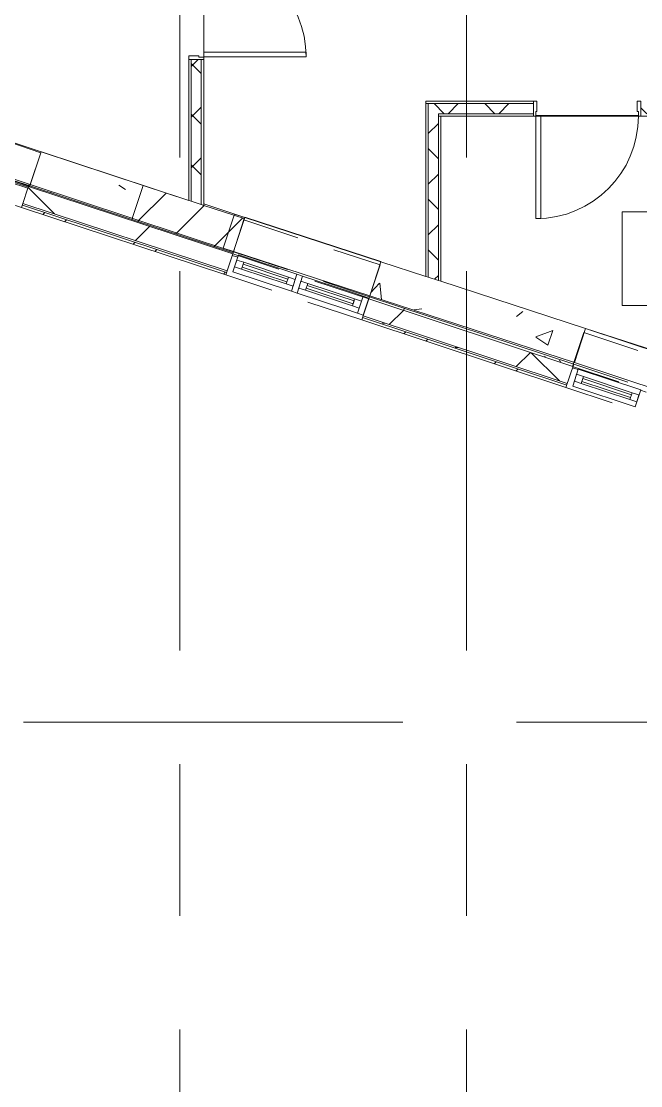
# Model space of a CAD drawing. Header units: millimetres. Extents: x 92932 to 275892, y -43515 to 30371.
# Drawn here: x 182451 to 187636, y -34426 to -25514 of the extents above; entities that cross this region are included whole.
import ezdxf

# ---------------------------------------------------------------- set-up
doc = ezdxf.new("R2010")
doc.units = ezdxf.units.MM
doc.linetypes.add('Осевые', pattern=[6350, 1270, -952.5, 3175, -952.5])
doc.linetypes.add('Сверху', pattern=[793.75, 476.25, -317.5])
for name, color, linetype, lineweight in [('Двери', 7, 'Continuous', 9), ('Импосты витража', 7, 'Continuous', 9), ('Импосты витража-1', 7, 'Continuous', 18), ('Каркас_Импост', 7, 'Continuous', 9), ('Марки помещений', 7, 'Continuous', 9), ('Общие ребра', 7, 'Continuous', 9), ('Окна', 7, 'Continuous', 9), ('Окна-1', 7, 'Сверху', 9), ('Окна-2', 7, 'Continuous', 18), ('Оси-1', 7, 'Осевые', 9), ('Панель', 7, 'Continuous', 9), ('Перекрытия', 7, 'Continuous', 9), ('Стены', 7, 'Continuous', 9), ('Стены-1', 7, 'Continuous', 18), ('Штриховка разреза-1', 7, 'Continuous', 9)]:
    doc.layers.add(name, color=color, linetype=linetype, lineweight=lineweight)
pattern_1 = [(45, (120245.78, 0), (-212.132, 212.132), []), (135, (120245.78, 0), (-212.132, -212.132), [])]
pattern_2 = [(0, (120245.78, 0), (812.8, 203.2), [67.056, -542.544, 67.056, -542.544, -3251.2]), (0, (120245.78, 0), (812.8, 203.2), [-1219.2, 67.056, -1152.144, 67.056, -542.544, -1422.4]), (0, (120245.78, 0), (812.8, 203.2), [-3048, 67.056, -339.344, 67.056, -948.944]), (120, (120550.58, 101.6), (-582.37636, 602.30545), [67.056, -542.544, 67.056, -542.544, -3251.2]), (120, (120550.58, 101.6), (-582.37636, 602.30545), [-1219.2, 67.056, -1152.144, 67.056, -542.544, -1422.4]), (120, (120550.58, 101.6), (-582.37636, 602.30545), [-3048, 67.056, -339.344, 67.056, -948.944]), (240, (120652.18, 508), (-230.42364, -805.50545), [67.056, -542.544, 67.056, -542.544, -3251.2]), (240, (120652.18, 508), (-230.42364, -805.50545), [-1219.2, 67.056, -1152.144, 67.056, -542.544, -1422.4]), (240, (120652.18, 508), (-230.42364, -805.50545), [-3048, 67.056, -339.344, 67.056, -948.944])]
pattern_3 = [(50, (120245.8, 0), (1457.472, -127.512), [152.4, -1676.4]), (355, (120245.8, 0), (-281.942, 1528.454), [121.92, -1341.12]), (100.451, (120367.2, -10.6), (1175.54, 1400.933), [129.52, -1424.72]), (46.184, (120245.8, 406.4), (2168.632, -336.34), [228.6, -2514.6]), (96.636, (120426.5, 378.4), (1899.22, 1979.42), [194.28, -2137.08]), (351.184, (120245.8, 406.4), (1899.24, 1979.4), [182.88, -2011.68]), (21, (120449, 304.8), (1212.915, -818.121), [152.4, -1676.4]), (326, (120449, 304.8), (494.417, 1473.504), [121.92, -1341.12]), (71.451, (120550, 236.6), (1707.337, 655.37), [129.52, -1424.72]), (37.5, (120245.8, 0), (24.7094, 676.4402), [67.056, -1257.808, 67.056, -1294.384, -1346.2]), (37.5, (120245.8, 0), (24.7094, 676.4402), [-2686.304, 67.056, -1279.144]), (7.5, (120245.8, 0), (534.558, 801.444), [67.056, -709.168, 67.056, -1227.328, -513.08]), (7.5, (120245.8, 0), (534.558, 801.444), [-2070.608, 67.056, -446.024]), (327.5, (119792.65, 0), (1084.7275, -45.8312), [67.056, -440.944, 67.056, -1517.904, -2103.12]), (327.5, (119792.65, 0), (1084.7275, -45.8312), [-2092.96, 67.056, -2036.064]), (317.5, (119589.45, 0), (1185.035, 203.414), [67.056, -593.344, 67.056, -985.52, -1493.52]), (317.5, (119589.45, 0), (1185.035, 203.414), [-1712.976, 67.056, -1426.464])]

# ---------------------------------------------------------------- blocks, each defined once
blk = doc.blocks.new('Дверь - Однопольная - ДВ11__21х9-6240639-План 3-го этажа на отм_ _4_200')
at = {"layer": 'Двери'}
for p, q in [((-429, -62.5), (-389, -62.5)), ((-429, -920.5), (-429, -62.5)), ((-389, -62.5), (-389, -920.5)), ((-389, -920.5), (-429, -920.5))]:
    blk.add_line(p, q, dxfattribs=at)
blk.add_arc((-429, -62.5), 858, 270, 0, dxfattribs=at)
at = {"layer": 'Каркас_Импост'}
for p, q in [((-450, 62.5), (-420, 62.5)), ((-450, -62.5), (-450, 62.5)), ((-420, 62.5), (-420, -22.5)), ((420, 62.5), (450, 62.5)), ((420, -22.5), (420, 62.5)), ((450, 62.5), (450, -62.5)), ((-430, -62.5), (-450, -62.5)), ((-430, -22.5), (-430, -62.5)), ((-420, -22.5), (-430, -22.5)), ((430, -22.5), (420, -22.5)), ((430, -62.5), (430, -22.5)), ((450, -62.5), (430, -62.5))]:
    blk.add_line(p, q, dxfattribs=at)
at = {"layer": 'Панель'}
for p, q in [((-389, -62.5), (-429, -62.5)), ((-429, -62.5), (-429, -920.5)), ((-389, -920.5), (-389, -62.5)), ((-429, -920.5), (-389, -920.5))]:
    blk.add_line(p, q, dxfattribs=at)
blk = doc.blocks.new('M_Окно-Квадратный проем - 1200 x 11450 mm-V11-План 3-го этажа на отм_ _4_200')
at = {"layer": 'Окна'}
for p, q in [((-608.2, -102.5), (-608.2, 102.5)), ((591.8, 102.5), (591.8, -102.5))]:
    blk.add_line(p, q, dxfattribs=at)
at = {"layer": 'Окна-1'}
for p, q in [((-608.2, 102.5), (591.8, 102.5)), ((591.8, -102.5), (-608.2, -102.5))]:
    blk.add_line(p, q, dxfattribs=at)
blk = doc.blocks.new('M_Окно-Квадратный проем - 1200 x 11450 mm-V12-План 3-го этажа на отм_ _4_200')
at = {"layer": 'Окна'}
for p, q in [((-608.2, -150), (-608.2, 150)), ((591.8, 150), (591.8, -150))]:
    blk.add_line(p, q, dxfattribs=at)
at = {"layer": 'Окна-1'}
for p, q in [((-608.2, 150), (591.8, 150)), ((591.8, -150), (-608.2, -150))]:
    blk.add_line(p, q, dxfattribs=at)
blk = doc.blocks.new('M_Окно-Квадратный проем - 1200 x 12300 mm-2113068-План 3-го этажа на отм_ _4_200')
at = {"layer": 'Окна'}
for p, q in [((-608.2, -150), (-608.2, 150)), ((591.8, 150), (591.8, -150))]:
    blk.add_line(p, q, dxfattribs=at)
at = {"layer": 'Окна-1'}
for p, q in [((-608.2, 150), (591.8, 150)), ((591.8, -150), (-608.2, -150))]:
    blk.add_line(p, q, dxfattribs=at)
blk = doc.blocks.new('Панель окно - Верхнее левое-8279401-План 3-го этажа на отм_ _4_200')
at = {"layer": 'Окна'}
for p, q in [((215, 30), (-215, 30)), ((-215, 30), (-215, -30)), ((215, -30), (215, 30)), ((-215, -30), (215, -30))]:
    blk.add_line(p, q, dxfattribs=at)
at = {"layer": 'Окна-2'}
for p, q in [((-215, 30), (-275, 30)), ((-275, 30), (-275, -30)), ((-215, -30), (-215, 30)), ((215, 12.5), (-215, 12.5)), ((-215, 12.5), (-215, -12.5)), ((215, 30), (215, -30)), ((275, 30), (215, 30)), ((215, -12.5), (215, 12.5)), ((275, -30), (275, 30)), ((-275, -30), (-215, -30)), ((-215, -12.5), (215, -12.5)), ((215, -30), (275, -30))]:
    blk.add_line(p, q, dxfattribs=at)
blk = doc.blocks.new('Прямоугольный импост - Прямоугольный импост 1-1408413-План 3-го этажа на отм_ _4_200')
at = {"layer": 'Импосты витража'}
for p, q in [((66820.6, -28568.9), (66867.8, -28426.5)), ((66867.8, -28426.5), (67389.9, -28599.4)), ((67342.8, -28741.8), (66820.6, -28568.9)), ((67389.9, -28599.4), (67342.8, -28741.8))]:
    blk.add_line(p, q, dxfattribs=at)
blk = doc.blocks.new('Панель окно - Верхнее левое-8291078-План 3-го этажа на отм_ _4_200')
at = {"layer": 'Окна'}
for p, q in [((197.6, 30), (-197.6, 30)), ((-197.6, 30), (-197.6, -30)), ((197.6, -30), (197.6, 30)), ((-197.6, -30), (197.6, -30))]:
    blk.add_line(p, q, dxfattribs=at)
at = {"layer": 'Окна-2'}
for p, q in [((-197.6, 30), (-257.6, 30)), ((-257.6, 30), (-257.6, -30)), ((-197.6, -30), (-197.6, 30)), ((197.6, 12.5), (-197.6, 12.5)), ((-197.6, 12.5), (-197.6, -12.5)), ((197.6, 30), (197.6, -30)), ((257.6, 30), (197.6, 30)), ((197.6, -12.5), (197.6, 12.5)), ((257.6, -30), (257.6, 30)), ((-257.6, -30), (-197.6, -30)), ((-197.6, -12.5), (197.6, -12.5)), ((197.6, -30), (257.6, -30))]:
    blk.add_line(p, q, dxfattribs=at)
blk = doc.blocks.new('Панель окно - Верхнее правое-8291087-План 3-го этажа на отм_ _4_200')
at = {"layer": 'Окна'}
for p, q in [((206.7, 30), (-206.7, 30)), ((-206.7, 30), (-206.7, -30)), ((206.7, -30), (206.7, 30)), ((-206.7, -30), (206.7, -30))]:
    blk.add_line(p, q, dxfattribs=at)
at = {"layer": 'Окна-2'}
for p, q in [((-206.7, 30), (-266.7, 30)), ((-266.7, 30), (-266.7, -30)), ((-206.7, -30), (-206.7, 30)), ((206.7, 12.5), (-206.7, 12.5)), ((-206.7, 12.5), (-206.7, -12.5)), ((206.7, 30), (206.7, -30)), ((266.7, 30), (206.7, 30)), ((206.7, -12.5), (206.7, 12.5)), ((266.7, -30), (266.7, 30)), ((-266.7, -30), (-206.7, -30)), ((-206.7, -12.5), (206.7, -12.5)), ((206.7, -30), (266.7, -30))]:
    blk.add_line(p, q, dxfattribs=at)
blk = doc.blocks.new('Прямоугольный импост - Прямоугольный импост 1-V13-План 3-го этажа на отм_ _4_200')
at = {"layer": 'Импосты витража-1'}
for p, q in [((-50, 75), (0, 75)), ((-50, -75), (-50, 75)), ((0, 75), (0, -75)), ((0, -75), (-50, -75))]:
    blk.add_line(p, q, dxfattribs=at)
blk = doc.blocks.new('Прямоугольный импост - Прямоугольный импост 1-2039975-План 3-го этажа на отм_ _4_200')
at = {"layer": 'Импосты витража-1'}
for p, q in [((-25, 75), (25, 75)), ((-25, -75), (-25, 75)), ((25, 75), (25, -75)), ((25, -75), (-25, -75))]:
    blk.add_line(p, q, dxfattribs=at)
blk = doc.blocks.new('Прямоугольный импост - Прямоугольный импост 1-6622436-План 3-го этажа на отм_ _4_200')
at = {"layer": 'Импосты витража'}
for p, q in [((63976.5, -27611.9), (64023.6, -27469.5)), ((64023.6, -27469.5), (64512.7, -27631.4)), ((64465.5, -27773.8), (63976.5, -27611.9)), ((64512.7, -27631.4), (64465.5, -27773.8))]:
    blk.add_line(p, q, dxfattribs=at)
blk = doc.blocks.new('Прямоугольный импост - Прямоугольный импост 1-6622437-План 3-го этажа на отм_ _4_200')
at = {"layer": 'Импосты витража'}
for p, q in [((64513, -27789.5), (64560.1, -27647.1)), ((64560.1, -27647.1), (64961.6, -27780)), ((64914.4, -27922.4), (64513, -27789.5))]:
    blk.add_line(p, q, dxfattribs=at)
blk = doc.blocks.new('Прямоугольный импост - Прямоугольный импост 1-6622440-План 3-го этажа на отм_ _4_200')
at = {"layer": 'Импосты витража'}
for p, q in [((64961.6, -27780), (65066.5, -27814.8)), ((65066.5, -27814.8), (65019.4, -27957.2)), ((65019.4, -27957.2), (64914.4, -27922.4))]:
    blk.add_line(p, q, dxfattribs=at)
blk = doc.blocks.new('Марка помещения_Р - Марка помещения-4575829-План 3-го этажа на отм_ _4_200')
at = {"layer": 'Марки помещений'}
for p, q in [((-4.79375, -1.95625), (-4.79375, 1.95625)), ((4.79375, 1.95625), (-4.79375, 1.95625)), ((4.79375, -1.95625), (4.79375, 1.95625)), ((4.79375, -1.95625), (-4.79375, -1.95625))]:
    blk.add_line(p, q, dxfattribs=at)

msp = doc.modelspace()

# ---------------------------------------------------------------- hatches: boundary and pattern name
at = {"layer": 'Штриховка разреза-1'}
h = msp.add_hatch(dxfattribs=at)
h.set_pattern_fill('FP_2', color=256, style=0, pattern_type=2)
h.set_pattern_definition(pattern_1)
h.paths.add_polyline_path([(183957.4, -27048.2), (183957.4, -25832.9), (183872.4, -25832.9), (183872.4, -27020.5)], flags=0)
h.paths.add_polyline_path([(183957.4, -24932.9), (183957.4, -24482.9), (183872.4, -24482.9), (183872.4, -24932.9)], flags=0)
h = msp.add_hatch(dxfattribs=at)
h.set_pattern_fill('FP_13', color=256, style=0, pattern_type=2)
h.set_pattern_definition(pattern_2)
h.paths.add_polyline_path([(195119.9, -31067), (195126.3, -31048.1), (194389.9, -30804.5), (194383.6, -30823.5), (195003.1, -31028.4)], flags=0)
h.paths.add_polyline_path([(193244.3, -30446.6), (193250.6, -30427.6), (188214, -28761.6), (188207.7, -28780.5), (191610.7, -29906.2)], flags=0)
h.paths.add_polyline_path([(187068.4, -28403.7), (187074.7, -28384.7), (185365.8, -27819.4), (185359.5, -27838.4), (186522.1, -28223)], flags=0)
h.paths.add_polyline_path([(184220.2, -27461.5), (184226.5, -27442.5), (182517.6, -26877.2), (182511.3, -26896.2), (183129.7, -27100.8)], flags=0)
h.paths.add_polyline_path([(181372, -26519.3), (181378.3, -26500.4), (180432, -26187.3), (180425.1, -26206.1), (180585.4, -26259.2)], flags=0)
h = msp.add_hatch(dxfattribs=at)
h.set_pattern_fill('FP_14', color=256, style=0, pattern_type=2)
h.set_pattern_definition([(45, (120245.8, 0), (-707.107, 707.107), []), (135, (120245.8, 0), (-707.107, -707.107), [])])
h.paths.add_polyline_path([(195071.9, -31209.2), (195119.9, -31067), (194383.6, -30823.5), (194336.5, -30965.9), (195003.1, -31186.4)], flags=0)
h.paths.add_polyline_path([(193197.2, -30589), (193244.3, -30446.6), (188207.7, -28780.5), (188160.6, -28923), (191610.7, -30064.2)], flags=0)
h.paths.add_polyline_path([(187021.3, -28546.1), (187068.4, -28403.7), (185359.5, -27838.4), (185312.4, -27980.8), (186522.1, -28381)], flags=0)
h.paths.add_polyline_path([(184173.1, -27603.9), (184220.2, -27461.5), (182511.3, -26896.2), (182464.2, -27038.6), (183129.7, -27258.8)], flags=0)
h.paths.add_polyline_path([(181324.9, -26661.8), (181372, -26519.3), (180425.1, -26206.1), (180373.5, -26347), (181035.4, -26566)], flags=0)
h = msp.add_hatch(dxfattribs=at)
h.set_pattern_fill('FP_2', color=256, style=0, pattern_type=2)
h.set_pattern_definition(pattern_1)
h.paths.add_polyline_path([(202272.4, -26287.9), (202272.4, -26202.9), (197117.4, -26202.9), (197117.4, -26287.9), (202252.4, -26287.9)], flags=0)
h.paths.add_polyline_path([(195003.1, -26287.9), (196117.4, -26287.9), (196117.4, -26202.9), (191927.4, -26202.9), (191927.4, -26287.9), (193306.9, -26287.9)], flags=0)
h.paths.add_polyline_path([(188218.3, -26287.9), (190927.4, -26287.9), (190927.4, -26202.9), (187637.4, -26202.9), (187637.4, -26287.9)], flags=0)
h.paths.add_polyline_path([(186737.4, -26287.9), (186737.4, -26202.9), (185857.4, -26202.9), (185857.4, -26287.9), (186522.1, -26287.9)], flags=0)
h = msp.add_hatch(dxfattribs=at)
h.set_pattern_fill('FP_2', color=256, style=0, pattern_type=2)
h.set_pattern_definition(pattern_1)
h.paths.add_polyline_path([(185942.4, -27683.8), (185942.4, -26287.9), (185857.4, -26287.9), (185857.4, -27656.1)], flags=0)
h = msp.add_hatch(dxfattribs=at)
h.set_pattern_fill('FP_12', color=256, style=0, pattern_type=2)
h.set_pattern_definition([(45, (120245.8, 0), (-502.8943, 502.8943), []), (45, (120245.8, 762), (-502.8943, 502.8943), [])])
h.paths.add_polyline_path([(195060.7, -31242.3), (195067.1, -31223.4), (194331.8, -30980.1), (194325.5, -30999.1), (195003.1, -31223.3)], flags=0)
h.paths.add_polyline_path([(193186.2, -30622.3), (193192.5, -30603.3), (188155.9, -28937.2), (188149.6, -28956.2), (191610.7, -30101.1)], flags=0)
h.paths.add_polyline_path([(187010.3, -28579.3), (187016.6, -28560.3), (185307.7, -27995), (185301.4, -28014), (186522.1, -28417.8)], flags=0)
h.paths.add_polyline_path([(184162.1, -27637.2), (184168.4, -27618.2), (182459.5, -27052.9), (182453.2, -27071.9), (183129.7, -27295.6)], flags=0)
h.paths.add_polyline_path([(181313.9, -26695), (181320.2, -26676), (180368.3, -26361.1), (180361.4, -26379.9), (180923.9, -26566)], flags=0)
h = msp.add_hatch(dxfattribs=at)
h.set_pattern_fill('FP_13', color=256, style=0, pattern_type=2)
h.set_pattern_definition(pattern_2)
h.paths.add_polyline_path([(195067.1, -31223.4), (195071.9, -31209.2), (194336.5, -30965.9), (194331.8, -30980.1), (195003.1, -31202.2)], flags=0)
h.paths.add_polyline_path([(193192.5, -30603.3), (193197.2, -30589), (188160.6, -28923), (188155.9, -28937.2), (191610.7, -30080)], flags=0)
h.paths.add_polyline_path([(187016.6, -28560.3), (187021.3, -28546.1), (185312.4, -27980.8), (185307.7, -27995), (186522.1, -28396.8)], flags=0)
h.paths.add_polyline_path([(184168.4, -27618.2), (184173.1, -27603.9), (182464.2, -27038.6), (182459.5, -27052.9), (183129.7, -27274.6)], flags=0)
h.paths.add_polyline_path([(181320.2, -26676), (181324.9, -26661.8), (180373.5, -26347), (180368.3, -26361.1), (180987.6, -26566)], flags=0)
h = msp.add_hatch(dxfattribs=at)
h.set_pattern_fill('FP_15', color=256, style=0, pattern_type=2)
h.set_pattern_definition(pattern_3)
h.paths.add_polyline_path([(183376.5, -27174.4), (183470.2, -26889.4), (182616.4, -26606.8), (182522.1, -26891.6), (183129.7, -27092.7)], flags=0)
h = msp.add_hatch(dxfattribs=at)
h.set_pattern_fill('FP_1', color=256, style=0, pattern_type=2)
h.set_pattern_definition([(45, (120245.8, 0), (-424.264, 424.264), [600, -100, 20, -100]), (45, (120245.8, 424), (-424.264, 424.264), [])])
h.paths.add_polyline_path([(184224.5, -27450.8), (184317.5, -27165.6), (183470.2, -26889.4), (183376.5, -27174.4)], flags=0)
h = msp.add_hatch(dxfattribs=at)
h.set_pattern_fill('FP_15', color=256, style=0, pattern_type=2)
h.set_pattern_definition(pattern_3)
h.paths.add_polyline_path([(187080.7, -28370.3), (187174.3, -28085.3), (185460.7, -27526.8), (185367.7, -27812), (186522.1, -28188.3)], flags=0)
h.paths.add_polyline_path([(184227.9, -27440.5), (184320.9, -27155.3), (184234.4, -27127.1), (184141.4, -27412.3)], flags=0)

# ---------------------------------------------------------------- linework, layer by layer
at = {"layer": 'Общие ребра'}
for p, q in [((183852.4, -25832.9), (183852.4, -27011.9)), ((183872.4, -27020.5), (183872.4, -25832.9)), ((183957.4, -27048.2), (183957.4, -25832.9)), ((183977.4, -27054.7), (183977.4, -25832.9)), ((186737.4, -26182.9), (185837.4, -26182.9)), ((185857.4, -26202.9), (185837.4, -26202.9)), ((185837.4, -26202.9), (185857.4, -26202.9)), ((186737.4, -26202.9), (185857.4, -26202.9)), ((185857.4, -26287.9), (185857.4, -26202.9)), ((185857.4, -26307.9), (185857.4, -26287.9)), ((186737.4, -26287.9), (185942.4, -26287.9)), ((185942.4, -26307.9), (185942.4, -26287.9)), ((185857.4, -27656.1), (185857.4, -26307.9)), ((185962.4, -26307.9), (185942.4, -26307.9)), ((185942.4, -27683.8), (185942.4, -26307.9)), ((185964.4, -26307.9), (186737.4, -26307.9)), ((183470.2, -26889.4), (182616.4, -26606.8)), ((182511.3, -26896.2), (184220.2, -27461.5)), ((183470.2, -26889.4), (183376.5, -27174.4)), ((183376.5, -27174.4), (183470.2, -26889.4)), ((182459.5, -27052.9), (184168.4, -27618.2)), ((182464.2, -27038.6), (184173.1, -27603.9)), ((183852.4, -27014), (183872.4, -27020.5)), ((183872.4, -27020.5), (183957.4, -27048.2)), ((183957.4, -27048.2), (183977.4, -27054.7)), ((185837.4, -27649.6), (185857.4, -27656.1)), ((185857.4, -27656.1), (185942.4, -27683.8)), ((185942.4, -27683.8), (185962.4, -27690.3)), ((185359.5, -27838.4), (187068.4, -28403.7)), ((185312.4, -27980.8), (187021.3, -28546.1)), ((185307.7, -27995), (187016.6, -28560.3))]:
    msp.add_line(p, q, dxfattribs=at)
at = {"layer": 'Оси-1'}
for p, q in [((183777.4, 25417.1), (183777.4, -41737.8)), ((186177.4, 25417.1), (186177.4, -41737.8)), ((270417.4, -31382.9), (170811.4, -31382.9))]:
    msp.add_line(p, q, dxfattribs=at)
at = {"layer": 'Перекрытия'}
for p, q in [((183977.4, -23122.9), (183977.4, -27041.6)), ((183977.4, -25832.9), (183977.4, -24932.9)), ((183852.4, -27014), (183852.4, -25832.9)), ((183852.4, -25832.9), (183977.4, -25832.9)), ((185837.3, -27649.6), (185837.3, -26182.9)), ((185837.3, -26182.9), (186737.4, -26182.9)), ((186737.4, -26182.9), (186737.4, -26302.9)), ((185962.4, -26307.9), (185962.4, -27690.3)), ((189772.4, -26307.9), (185962.4, -26307.9)), ((186757.4, -26302.9), (187617.4, -26302.9)), ((181417.8, -26540), (182509.6, -26901.4)), ((182618.4, -26605.5), (183852.4, -27014)), ((182352.7, -26859.7), (182506.6, -26910.4)), ((183977.4, -27041.6), (184320.9, -27155.3)), ((184216, -27474.2), (184262.7, -27489.6)), ((187174.3, -28085.3), (189432.4, -28815.2)), ((187065.1, -28413.9), (187112.6, -28429.5)), ((187634.9, -28601.8), (187682.4, -28617.5))]:
    msp.add_line(p, q, dxfattribs=at)
at = {"layer": 'Стены'}
for p, q in [((181473.2, -26228.3), (182616.4, -26606.8)), ((182513.7, -26888.8), (181378.9, -26513.1)), ((182526, -26880), (182616.4, -26606.8)), ((184320.9, -27155.3), (184227.9, -27440.5)), ((184321.2, -27154.2), (184320.6, -27156.1)), ((185460.7, -27526.8), (184320.6, -27156.1)), ((184320.9, -27155.3), (185460.7, -27526.8)), ((184321.2, -27154.2), (185461.3, -27524.9)), ((185367.7, -27812), (184227.9, -27440.5)), ((185460.7, -27526.8), (185367.7, -27812)), ((185461.3, -27524.9), (185460.7, -27526.8)), ((187174.3, -28085.3), (187080.7, -28370.3)), ((187174.3, -28085.3), (188313.9, -28462.6)), ((188217.4, -28746.6), (187080.7, -28370.3))]:
    msp.add_line(p, q, dxfattribs=at)
at = {"layer": 'Стены-1'}
for p, q in [((183977.4, -25832.9), (183852.4, -25832.9)), ((185837.4, -26182.9), (185837.4, -26202.9)), ((186737.4, -26307.9), (186737.4, -26182.9)), ((185837.4, -26202.9), (185837.4, -26307.9)), ((185837.4, -26307.9), (185837.4, -27649.6)), ((185962.4, -26307.9), (185964.4, -26307.9)), ((185962.4, -27690.3), (185962.4, -26307.9)), ((182616.4, -26606.8), (182522.1, -26891.6)), ((182517.6, -26877.2), (182453.2, -27071.9)), ((184226.5, -27442.5), (182517.6, -26877.2)), ((182522.1, -26891.6), (183376.5, -27174.4)), ((183852.4, -27014), (183470.2, -26889.4)), ((182453.2, -27071.9), (184162.1, -27637.2)), ((183852.4, -27011.9), (183852.4, -27014)), ((184317.5, -27165.6), (183977.4, -27054.7)), ((183376.5, -27174.4), (184224.5, -27450.8)), ((184234.4, -27127.1), (184141.4, -27412.3)), ((184224.5, -27450.8), (184317.5, -27165.6)), ((184227.9, -27440.5), (184320.9, -27155.3)), ((184320.9, -27155.3), (184234.4, -27127.1)), ((184141.4, -27412.3), (184227.9, -27440.5)), ((184162.1, -27637.2), (184226.5, -27442.5)), ((185460.7, -27526.8), (185367.7, -27812)), ((185837.4, -27649.6), (185460.7, -27526.8)), ((187174.3, -28085.3), (185962.4, -27690.3)), ((185365.8, -27819.4), (185301.4, -28014)), ((187074.7, -28384.7), (185365.8, -27819.4)), ((185367.7, -27812), (187080.7, -28370.3)), ((185301.4, -28014), (187010.3, -28579.3)), ((187080.7, -28370.3), (187174.3, -28085.3)), ((187010.3, -28579.3), (187074.7, -28384.7))]:
    msp.add_line(p, q, dxfattribs=at)

# ---------------------------------------------------------------- block references
at = {"layer": 'Двери', "rotation": 90}
msp.add_blockref('Дверь - Однопольная - ДВ11__21х9-6240639-План 3-го этажа на отм_ _4_200', (183914.9, -25382.9), dxfattribs=at)
at = {"layer": 'Двери'}
msp.add_blockref('Дверь - Однопольная - ДВ11__21х9-6240639-План 3-го этажа на отм_ _4_200', (187187.4, -26245.4), dxfattribs=at)
at = {"layer": 'Импосты витража'}
for name in ['Прямоугольный импост - Прямоугольный импост 1-6622436-План 3-го этажа на отм_ _4_200', 'Прямоугольный импост - Прямоугольный импост 1-6622437-План 3-го этажа на отм_ _4_200', 'Прямоугольный импост - Прямоугольный импост 1-6622440-План 3-го этажа на отм_ _4_200', 'Прямоугольный импост - Прямоугольный импост 1-1408413-План 3-го этажа на отм_ _4_200']:
    msp.add_blockref(name, (120245.8, 0), dxfattribs=at)
at = {"layer": 'Импосты витража', "extrusion": (0, 0, -1), "rotation": 198.3168132784856}
for name, p in [('Прямоугольный импост - Прямоугольный импост 1-2039975-План 3-го этажа на отм_ _4_200', (-184758.6, -27710.5)), ('Прямоугольный импост - Прямоугольный импост 1-V13-План 3-го этажа на отм_ _4_200', (-185336.2, -27901.7))]:
    msp.add_blockref(name, p, dxfattribs=at)
at = {"layer": 'Марки помещений', "xscale": 199.9999999999999, "yscale": 199.9999999999999, "zscale": 199.9999999999999}
msp.add_blockref('Марка помещения_Р - Марка помещения-4575829-План 3-го этажа на отм_ _4_200', (188440.6, -27500.8), dxfattribs=at)
at = {"layer": 'Окна'}
for name, p, rotation in [('M_Окно-Квадратный проем - 1200 x 12300 mm-2113068-План 3-го этажа на отм_ _4_200', (181991.5, -26559.1), 161.1056716698262), ('M_Окно-Квадратный проем - 1200 x 11450 mm-V11-План 3-го этажа на отм_ _4_200', (181908, -26783.5), 161.696185094391), ('M_Окно-Квадратный проем - 1200 x 12300 mm-2113068-План 3-го этажа на отм_ _4_200', (184844.9, -27509.8), 341.6831867215141), ('M_Окно-Квадратный проем - 1200 x 11450 mm-V11-План 3-го этажа на отм_ _4_200', (184756.2, -27725.7), 161.696185094391), ('Панель окно - Верхнее левое-8291078-План 3-го этажа на отм_ _4_200', (184490.4, -27621.7), 341.6831867215144), ('Панель окно - Верхнее правое-8291087-План 3-го этажа на отм_ _4_200', (185035.6, -27802.1), 341.6831867215144), ('M_Окно-Квадратный проем - 1200 x 11450 mm-V12-План 3-го этажа на отм_ _4_200', (187690.4, -28453.3), 341.6831867215145), ('M_Окно-Квадратный проем - 1200 x 11450 mm-V11-План 3-го этажа на отм_ _4_200', (187604.4, -28667.9), 161.696185094391), ('Панель окно - Верхнее левое-8279401-План 3-го этажа на отм_ _4_200', (187351, -28584.1), 341.6831867215143)]:
    msp.add_blockref(name, p, dxfattribs=dict(at, rotation=rotation))

doc.saveas('drawing.dxf')
